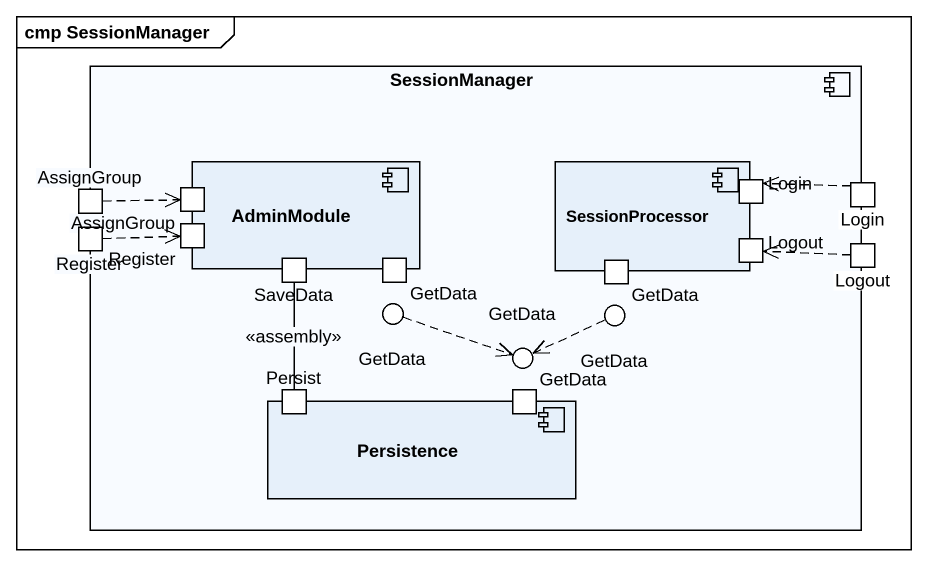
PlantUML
@startuml
mainframe cmp SessionManager
component SessionManager {
  port AssignGroup
  component AdminModule {
    port "AssignGroup" as AssignGroup_2
    port "Register" as Register_2
    port SaveData
    port GetData
  }
  component SessionProcessor {
    port Login
    port "GetData" as GetData_4
    port Logout
  }
  port "Login" as Login_2
  port Register
  port "Logout" as Logout_2
  component Persistence {
    port Persist
    port "GetData" as GetData_6
  }
}
() "GetData" as GetData_2
() "GetData" as GetData_3
() "GetData" as GetData_5
SessionManager -left- GetData_2
SessionManager -right- GetData_3
SessionManager -- GetData_5
AssignGroup .right.> AssignGroup_2
Login_2 .left.> Login
Register .right.> Register_2
SaveData -- Persist : <<assembly>>
GetData_2 .right.> GetData_5
GetData_3 .left.> GetData_5
Logout_2 .left.> Logout
@enduml
